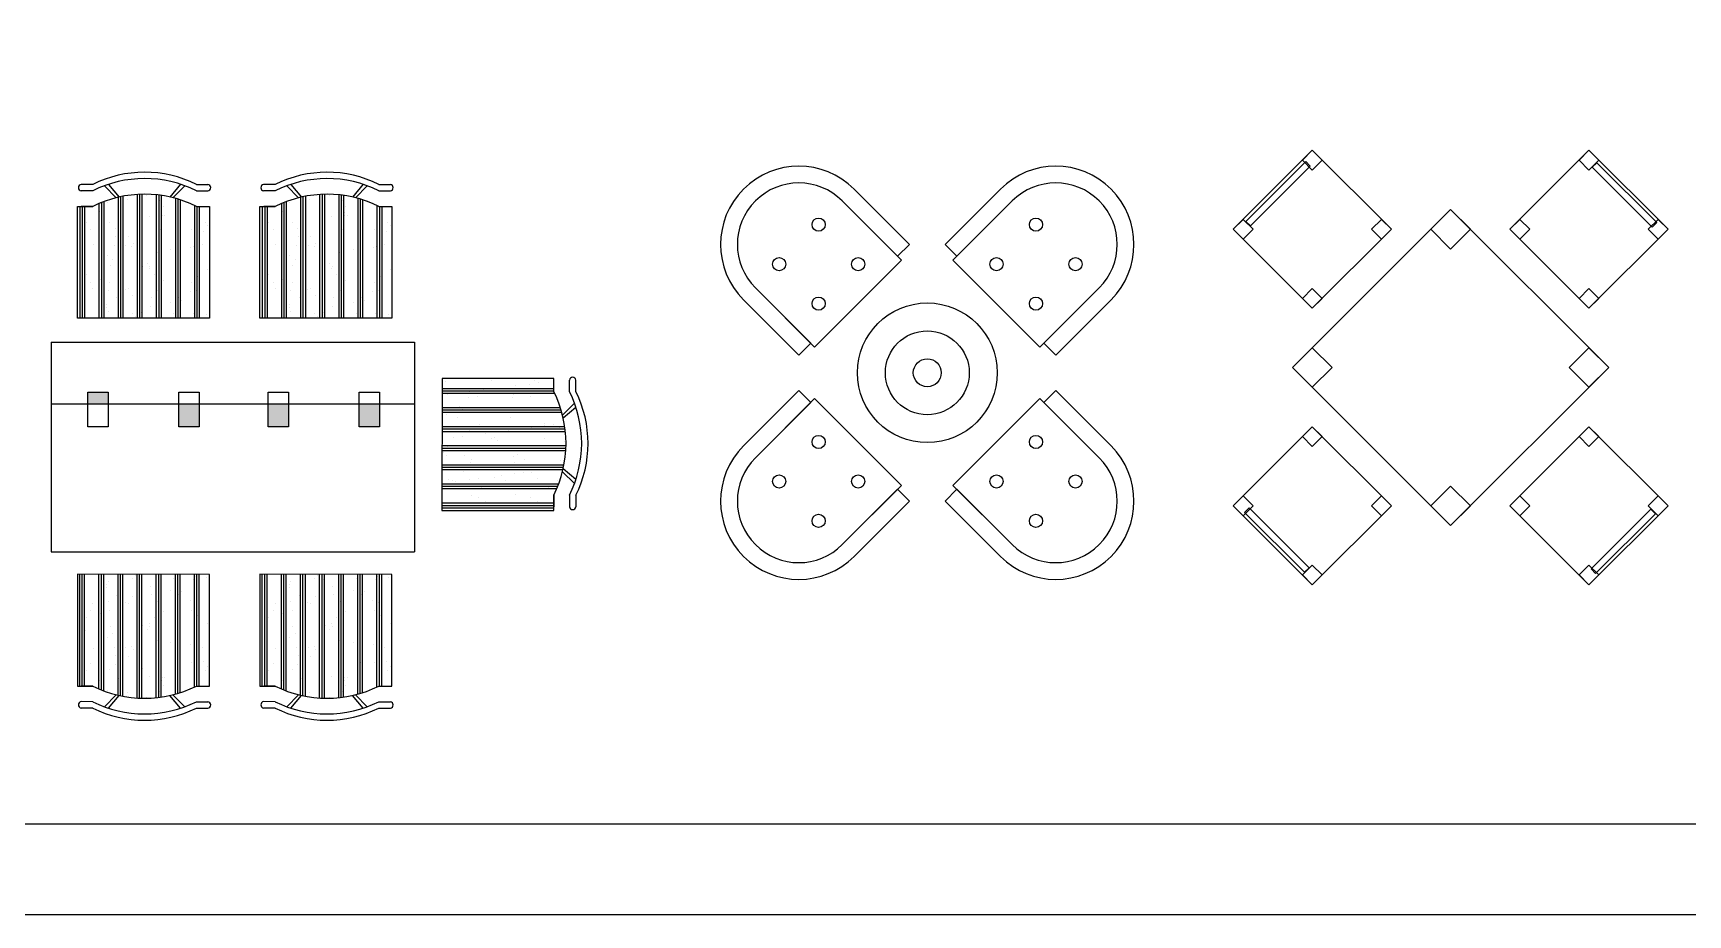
# Model space of a CAD drawing. Header units: inches. Extents: x 11.8 to 54.3, y 7.5 to 32.3.
# Drawn here: x 23.82 to 29.74, y 7.5 to 10.66 of the extents above; entities that cross this region are included whole.
import ezdxf

# ---------------------------------------------------------------- set-up
doc = ezdxf.new("R2010")
doc.units = ezdxf.units.IN
doc.header["$MEASUREMENT"] = 0
for name, color, linetype in [('02', 2, 'Continuous'), ('4', 4, 'Continuous'), ('8', 8, 'Continuous'), ('kadrbm', 4, 'Continuous')]:
    doc.layers.add(name, color=color, linetype=linetype)

# ---------------------------------------------------------------- blocks, each defined once
blk = doc.blocks.new('kadrbm')
at = {"layer": 'kadrbm', "color": 4}
blk.add_lwpolyline([(0, 0), (0, 24.7972), (21, 24.7972), (21, 0), (0, 0)], close=True, dxfattribs=at)
blk.add_lwpolyline([(20.6631, 0.3257), (20.6631, 24.4603), (0.3369, 24.4603), (0.3369, 0.3257), (20.6631, 0.3257)], dxfattribs=at)

msp = doc.modelspace()

# ---------------------------------------------------------------- hatches: boundary and pattern name
at = {"layer": '8'}
h = msp.add_hatch(color=256, dxfattribs=at)
h.paths.add_polyline_path([(24.0166, 9.3729), (24.0166, 9.3296), (24.0894, 9.3296), (24.0894, 9.3729)])
h.paths.add_polyline_path([(24.3427, 9.2481), (24.4154, 9.2481), (24.4154, 9.3296), (24.3427, 9.3296)])
h.paths.add_polyline_path([(24.662, 9.2481), (24.7347, 9.2481), (24.7347, 9.3296), (24.662, 9.3296)])
h.paths.add_polyline_path([(24.988, 9.2481), (25.0607, 9.2481), (25.0607, 9.3296), (24.988, 9.3296)])

# ---------------------------------------------------------------- linework, layer by layer
at = {"layer": '02'}
for p, q in [((28.3742, 10.1984, 0.7), (28.1599, 9.9841, 0.7)), ((28.398, 10.2387), (28.3626, 10.2033)), ((28.3626, 10.2033), (28.398, 10.1679)), ((28.3906, 10.1821, 0.7), (28.3742, 10.1984, 0.7)), ((28.4333, 10.2033), (28.398, 10.2387)), ((28.398, 10.1679), (28.4333, 10.2033)), ((29.3879, 10.2387), (29.3526, 10.2033)), ((29.3526, 10.2033), (29.3879, 10.1679)), ((29.4233, 10.2033), (29.3879, 10.2387)), ((29.3879, 10.1679), (29.4233, 10.2033)), ((29.4162, 10.1939, 0.7), (29.3998, 10.1776, 0.7)), ((29.6305, 9.9795, 0.7), (29.4162, 10.1939, 0.7)), ((28.1762, 9.9677, 0.7), (28.3906, 10.1821, 0.7)), ((29.3998, 10.1776, 0.7), (29.6142, 9.9632, 0.7)), ((24.1248, 10.0702), (24.1248, 9.6374)), ((24.1333, 10.0721), (24.1333, 9.6374)), ((24.1419, 10.0738), (24.1419, 9.6374)), ((24.1931, 10.0803), (24.1931, 9.6374)), ((24.2017, 10.0808), (24.2017, 9.6374)), ((24.2102, 10.0811), (24.2102, 9.6374)), ((24.2266, 10.0769), (24.2266, 10.0769)), ((24.2615, 10.0791), (24.2615, 9.6375)), ((24.27, 10.0781), (24.27, 9.6375)), ((24.2786, 10.077), (24.2786, 9.6375)), ((24.3299, 10.0663), (24.3299, 9.6375)), ((24.7777, 10.0702), (24.7777, 9.6374)), ((24.7862, 10.0721), (24.7862, 9.6374)), ((24.7948, 10.0738), (24.7948, 9.6374)), ((24.846, 10.0803), (24.846, 9.6374)), ((24.8546, 10.0808), (24.8546, 9.6374)), ((24.8631, 10.0811), (24.8631, 9.6374)), ((24.8795, 10.0769), (24.8795, 10.0769)), ((24.9144, 10.0791), (24.9144, 9.6375)), ((24.9229, 10.0781), (24.9229, 9.6375)), ((24.9315, 10.077), (24.9315, 9.6375)), ((24.9828, 10.0663), (24.9828, 9.6375)), ((23.9794, 9.6373), (23.9791, 10.0373)), ((23.9791, 10.0373), (24.034, 10.0373)), ((23.988, 10.0373), (23.988, 9.6373)), ((24.034, 10.0373), (23.9928, 10.0373)), ((23.9966, 10.0373), (23.9966, 9.6373)), ((24.0051, 10.0373), (24.0051, 9.6373)), ((24.0564, 10.0477), (24.0564, 9.6373)), ((24.0598, 10.019), (24.0598, 10.019)), ((24.0649, 10.0512), (24.0649, 9.6374)), ((24.0735, 10.0546), (24.0735, 9.6374)), ((24.0856, 10.0515), (24.0856, 10.0515)), ((24.127, 10.0118), (24.127, 10.0118)), ((24.1335, 10.061), (24.1335, 10.061)), ((24.1581, 10.0612), (24.1581, 10.0612)), ((24.2746, 10.0574), (24.2746, 10.0574)), ((24.2817, 10.0167), (24.2817, 10.0167)), ((24.2869, 10.0367), (24.2869, 10.0367)), ((24.3301, 10.0457), (24.3301, 10.0457)), ((24.3384, 10.0638), (24.3384, 9.6375)), ((24.347, 10.0612), (24.347, 9.6375)), ((24.3982, 10.0408), (24.3982, 9.6376)), ((24.4049, 10.0375), (24.4461, 10.0376)), ((24.4049, 10.0375), (24.4516, 10.0376)), ((24.4068, 10.0375), (24.4068, 9.6376)), ((24.4153, 10.0375), (24.4153, 9.6376)), ((24.4516, 10.0376), (24.4519, 9.6376)), ((24.6323, 9.6373), (24.632, 10.0373)), ((24.632, 10.0373), (24.6869, 10.0373)), ((24.6409, 10.0373), (24.6409, 9.6373)), ((24.6869, 10.0373), (24.6457, 10.0373)), ((24.6495, 10.0373), (24.6495, 9.6373)), ((24.658, 10.0373), (24.658, 9.6373)), ((24.7093, 10.0477), (24.7093, 9.6373)), ((24.7127, 10.019), (24.7127, 10.019)), ((24.7178, 10.0512), (24.7178, 9.6374)), ((24.7264, 10.0546), (24.7264, 9.6374)), ((24.7385, 10.0515), (24.7385, 10.0515)), ((24.7799, 10.0118), (24.7799, 10.0118)), ((24.7864, 10.061), (24.7864, 10.061)), ((24.811, 10.0612), (24.811, 10.0612)), ((24.9275, 10.0574), (24.9275, 10.0574)), ((24.9346, 10.0167), (24.9346, 10.0167)), ((24.9398, 10.0367), (24.9398, 10.0367)), ((24.983, 10.0457), (24.983, 10.0457)), ((24.9913, 10.0638), (24.9913, 9.6375)), ((24.9999, 10.0612), (24.9999, 9.6375)), ((25.0511, 10.0408), (25.0511, 9.6376)), ((25.0578, 10.0375), (25.099, 10.0376)), ((25.0578, 10.0375), (25.1045, 10.0376)), ((25.0597, 10.0375), (25.0597, 9.6376)), ((25.0682, 10.0375), (25.0682, 9.6376)), ((25.1045, 10.0376), (25.1048, 9.6376)), ((26.9142, 9.8592), (26.7162, 10.0572)), ((26.9284, 9.8451, 0.25), (26.7162, 10.0572, 0.25)), ((27.1122, 9.8451, 0.25), (27.3244, 10.0572, 0.25)), ((27.1264, 9.8592), (27.3244, 10.0572)), ((28.8929, 10.0265), (28.8222, 9.9558)), ((28.9637, 9.9558), (28.8929, 10.0265)), ((24.0105, 9.9805), (24.0105, 9.9805)), ((24.0268, 9.955), (24.0268, 9.955)), ((24.0955, 9.9796), (24.0955, 9.9796)), ((24.115, 9.9588), (24.115, 9.9588)), ((24.1252, 9.9477), (24.1252, 9.9477)), ((24.212, 9.9758), (24.212, 9.9758)), ((24.2371, 10.0027), (24.2371, 10.0027)), ((24.2763, 9.9561), (24.2763, 9.9561)), ((24.2828, 10.0053), (24.2828, 10.0053)), ((24.292, 10.0055), (24.292, 10.0055)), ((24.3286, 9.972), (24.3286, 9.972)), ((24.3402, 9.9529), (24.3402, 9.9529)), ((24.3886, 9.9538), (24.3886, 9.9538)), ((24.4321, 9.9495), (24.4321, 9.9495)), ((24.4362, 9.981), (24.4362, 9.981)), ((24.4452, 9.9682), (24.4452, 9.9682)), ((24.6634, 9.9805), (24.6634, 9.9805)), ((24.6797, 9.955), (24.6797, 9.955)), ((24.7484, 9.9796), (24.7484, 9.9796)), ((24.7679, 9.9588), (24.7679, 9.9588)), ((24.7781, 9.9477), (24.7781, 9.9477)), ((24.8649, 9.9758), (24.8649, 9.9758)), ((24.89, 10.0027), (24.89, 10.0027)), ((24.9292, 9.9561), (24.9292, 9.9561)), ((24.9357, 10.0053), (24.9357, 10.0053)), ((24.9449, 10.0055), (24.9449, 10.0055)), ((24.9815, 9.972), (24.9815, 9.972)), ((24.9931, 9.9529), (24.9931, 9.9529)), ((25.0415, 9.9538), (25.0415, 9.9538)), ((25.085, 9.9495), (25.085, 9.9495)), ((25.0891, 9.981), (25.0891, 9.981)), ((25.0981, 9.9682), (25.0981, 9.9682)), ((28.1505, 9.9912), (28.1151, 9.9558)), ((28.1151, 9.9558), (28.1505, 9.9205)), ((28.1858, 9.9558), (28.1505, 9.9912)), ((28.1505, 9.9205), (28.1858, 9.9558)), ((28.1599, 9.9841, 0.7), (28.1762, 9.9677, 0.7)), ((28.6455, 9.9912), (28.6101, 9.9558)), ((28.6101, 9.9558), (28.6455, 9.9205)), ((28.6808, 9.9558), (28.6455, 9.9912)), ((28.6455, 9.9205), (28.6808, 9.9558)), ((28.8222, 9.9558), (28.8929, 9.8851)), ((28.8929, 9.8851), (28.9637, 9.9558)), ((29.1404, 9.9912), (29.1051, 9.9558)), ((29.1051, 9.9558), (29.1404, 9.9205)), ((29.1758, 9.9558), (29.1404, 9.9912)), ((29.1404, 9.9205), (29.1758, 9.9558)), ((29.6354, 9.9912), (29.6001, 9.9558)), ((29.6001, 9.9558), (29.6354, 9.9205)), ((29.6142, 9.9632, 0.7), (29.6305, 9.9795, 0.7)), ((29.6708, 9.9558), (29.6354, 9.9912)), ((29.6354, 9.9205), (29.6708, 9.9558)), ((24.0356, 9.9016), (24.0356, 9.9016)), ((24.112, 9.8982), (24.112, 9.8982)), ((24.1162, 9.9297), (24.1162, 9.9297)), ((24.1522, 9.8978), (24.1522, 9.8978)), ((24.162, 9.9316), (24.162, 9.9316)), ((24.1735, 9.895), (24.1735, 9.895)), ((24.1783, 9.9061), (24.1783, 9.9061)), ((24.2688, 9.894), (24.2688, 9.894)), ((24.3853, 9.8902), (24.3853, 9.8902)), ((24.3954, 9.8927), (24.3954, 9.8927)), ((24.4256, 9.9003), (24.4256, 9.9003)), ((24.6885, 9.9016), (24.6885, 9.9016)), ((24.7649, 9.8982), (24.7649, 9.8982)), ((24.7691, 9.9297), (24.7691, 9.9297)), ((24.8051, 9.8978), (24.8051, 9.8978)), ((24.8149, 9.9316), (24.8149, 9.9316)), ((24.8264, 9.895), (24.8264, 9.895)), ((24.8312, 9.9061), (24.8312, 9.9061)), ((24.9217, 9.894), (24.9217, 9.894)), ((25.0382, 9.8902), (25.0382, 9.8902)), ((25.0483, 9.8927), (25.0483, 9.8927)), ((25.0785, 9.9003), (25.0785, 9.9003)), ((24.0067, 9.8372), (24.0067, 9.8372)), ((24.0853, 9.8631), (24.0853, 9.8631)), ((24.1056, 9.849), (24.1056, 9.849)), ((24.2286, 9.8348), (24.2286, 9.8348)), ((24.2613, 9.8424), (24.2613, 9.8424)), ((24.2655, 9.8739), (24.2655, 9.8739)), ((24.3135, 9.8828), (24.3135, 9.8828)), ((24.3298, 9.8573), (24.3298, 9.8573)), ((24.4056, 9.8815), (24.4056, 9.8815)), ((24.6596, 9.8372), (24.6596, 9.8372)), ((24.7382, 9.8631), (24.7382, 9.8631)), ((24.7585, 9.849), (24.7585, 9.849)), ((24.8815, 9.8348), (24.8815, 9.8348)), ((24.9142, 9.8424), (24.9142, 9.8424)), ((24.9184, 9.8739), (24.9184, 9.8739)), ((24.9664, 9.8828), (24.9664, 9.8828)), ((24.9827, 9.8573), (24.9827, 9.8573)), ((25.0585, 9.8815), (25.0585, 9.8815)), ((23.9796, 9.8287), (23.9796, 9.8287)), ((24.0102, 9.7921), (24.0102, 9.7921)), ((24.0619, 9.7769), (24.0619, 9.7769)), ((24.0962, 9.8248), (24.0962, 9.8248)), ((24.2128, 9.821), (24.2128, 9.821)), ((24.2368, 9.8143), (24.2368, 9.8143)), ((24.2389, 9.8237), (24.2389, 9.8237)), ((24.2549, 9.7932), (24.2549, 9.7932)), ((24.2871, 9.771), (24.2871, 9.771)), ((24.3293, 9.8172), (24.3293, 9.8172)), ((24.4106, 9.7866), (24.4106, 9.7866)), ((24.4148, 9.8181), (24.4148, 9.8181)), ((24.4459, 9.8134), (24.4459, 9.8134)), ((24.6325, 9.8287), (24.6325, 9.8287)), ((24.6631, 9.7921), (24.6631, 9.7921)), ((24.7148, 9.7769), (24.7148, 9.7769)), ((24.7491, 9.8248), (24.7491, 9.8248)), ((24.8657, 9.821), (24.8657, 9.821)), ((24.8897, 9.8143), (24.8897, 9.8143)), ((24.8918, 9.8237), (24.8918, 9.8237)), ((24.9078, 9.7932), (24.9078, 9.7932)), ((24.94, 9.771), (24.94, 9.771)), ((24.9822, 9.8172), (24.9822, 9.8172)), ((25.0635, 9.7866), (25.0635, 9.7866)), ((25.0677, 9.8181), (25.0677, 9.8181)), ((25.0988, 9.8134), (25.0988, 9.8134)), ((24.0264, 9.7666), (24.0264, 9.7666)), ((24.0336, 9.7432), (24.0336, 9.7432)), ((24.0721, 9.7658), (24.0721, 9.7658)), ((24.0906, 9.7353), (24.0906, 9.7353)), ((24.0947, 9.7668), (24.0947, 9.7668)), ((24.1204, 9.7132), (24.1204, 9.7132)), ((24.1502, 9.7394), (24.1502, 9.7394)), ((24.1617, 9.7432), (24.1617, 9.7432)), ((24.1779, 9.7177), (24.1779, 9.7177)), ((24.244, 9.711), (24.244, 9.711)), ((24.2667, 9.7356), (24.2667, 9.7356)), ((24.3423, 9.7108), (24.3423, 9.7108)), ((24.3833, 9.7318), (24.3833, 9.7318)), ((24.3883, 9.7654), (24.3883, 9.7654)), ((24.4042, 9.7374), (24.4042, 9.7374)), ((24.6793, 9.7666), (24.6793, 9.7666)), ((24.6865, 9.7432), (24.6865, 9.7432)), ((24.725, 9.7658), (24.725, 9.7658)), ((24.7435, 9.7353), (24.7435, 9.7353)), ((24.7476, 9.7668), (24.7476, 9.7668)), ((24.7733, 9.7132), (24.7733, 9.7132)), ((24.8031, 9.7394), (24.8031, 9.7394)), ((24.8146, 9.7432), (24.8146, 9.7432)), ((24.8308, 9.7177), (24.8308, 9.7177)), ((24.8969, 9.711), (24.8969, 9.711)), ((24.9196, 9.7356), (24.9196, 9.7356)), ((24.9952, 9.7108), (24.9952, 9.7108)), ((25.0362, 9.7318), (25.0362, 9.7318)), ((25.0412, 9.7654), (25.0412, 9.7654)), ((25.0571, 9.7374), (25.0571, 9.7374)), ((26.6031, 9.5481), (26.4051, 9.7461)), ((26.6172, 9.5339, 0.25), (26.4051, 9.7461, 0.25)), ((27.4233, 9.5339, 0.25), (27.6355, 9.7461, 0.25)), ((27.4375, 9.5481), (27.6355, 9.7461)), ((28.398, 9.7437), (28.3626, 9.7083)), ((28.4333, 9.7083), (28.398, 9.7437)), ((29.3879, 9.7437), (29.3526, 9.7083)), ((29.4233, 9.7083), (29.3879, 9.7437)), ((24.0841, 9.6861), (24.0841, 9.6861)), ((24.0849, 9.6747), (24.0849, 9.6747)), ((24.0903, 9.6614), (24.0903, 9.6614)), ((24.1755, 9.6529), (24.1755, 9.6529)), ((24.2069, 9.6576), (24.2069, 9.6576)), ((24.2399, 9.6795), (24.2399, 9.6795)), ((24.3132, 9.6944), (24.3132, 9.6944)), ((24.3235, 9.6538), (24.3235, 9.6538)), ((24.3294, 9.6689), (24.3294, 9.6689)), ((24.3525, 9.6997), (24.3525, 9.6997)), ((24.3933, 9.6553), (24.3933, 9.6553)), ((24.737, 9.6861), (24.737, 9.6861)), ((24.7378, 9.6747), (24.7378, 9.6747)), ((24.7432, 9.6614), (24.7432, 9.6614)), ((24.8284, 9.6529), (24.8284, 9.6529)), ((24.8598, 9.6576), (24.8598, 9.6576)), ((24.8928, 9.6795), (24.8928, 9.6795)), ((24.9661, 9.6944), (24.9661, 9.6944)), ((24.9764, 9.6538), (24.9764, 9.6538)), ((24.9823, 9.6689), (24.9823, 9.6689)), ((25.0054, 9.6997), (25.0054, 9.6997)), ((25.0462, 9.6553), (25.0462, 9.6553)), ((28.3626, 9.7083), (28.398, 9.673)), ((28.398, 9.673), (28.4333, 9.7083)), ((29.3526, 9.7083), (29.3879, 9.673)), ((29.3879, 9.673), (29.4233, 9.7083)), ((24.4519, 9.6376), (23.9794, 9.6373)), ((24.1858, 9.6418), (24.1858, 9.6418)), ((24.4007, 9.647), (24.4007, 9.647)), ((24.44, 9.65), (24.44, 9.65)), ((25.1048, 9.6376), (24.6323, 9.6373)), ((24.8387, 9.6418), (24.8387, 9.6418)), ((25.0536, 9.647), (25.0536, 9.647)), ((25.0929, 9.65), (25.0929, 9.65)), ((28.398, 9.5316), (28.3273, 9.4608)), ((28.4687, 9.4608), (28.398, 9.5316)), ((29.3879, 9.5316), (29.3172, 9.4608)), ((29.4586, 9.4608), (29.3879, 9.5316)), ((25.284, 9.4216), (25.2837, 8.9492)), ((25.684, 9.4213), (25.284, 9.4216)), ((25.4598, 9.4157), (25.4598, 9.4157)), ((25.6146, 9.4149), (25.6146, 9.4149)), ((25.684, 9.3746), (25.684, 9.4213)), ((25.684, 9.3746), (25.684, 9.4159)), ((28.3273, 9.4608), (28.398, 9.3901)), ((28.398, 9.3901), (28.4687, 9.4608)), ((29.3172, 9.4608), (29.3879, 9.3901)), ((29.3879, 9.3901), (29.4586, 9.4608)), ((25.684, 9.3851), (25.284, 9.3851)), ((25.684, 9.3765), (25.284, 9.3765)), ((25.6872, 9.368), (25.284, 9.368)), ((25.2934, 9.3705), (25.2934, 9.3705)), ((25.2964, 9.4098), (25.2964, 9.4098)), ((25.3017, 9.3631), (25.3017, 9.3631)), ((25.3839, 9.3739), (25.3839, 9.3739)), ((25.4118, 9.358), (25.4118, 9.358)), ((25.433, 9.3804), (25.433, 9.3804)), ((25.4645, 9.3845), (25.4645, 9.3845)), ((25.5279, 9.3753), (25.5279, 9.3753)), ((25.5391, 9.3651), (25.5391, 9.3651)), ((25.5467, 9.3953), (25.5467, 9.3953)), ((25.5959, 9.4018), (25.5959, 9.4018)), ((25.6002, 9.3583), (25.6002, 9.3583)), ((25.6274, 9.406), (25.6274, 9.406)), ((25.7127, 9.2996), (25.2839, 9.2996)), ((25.7076, 9.3167), (25.284, 9.3167)), ((25.7102, 9.3081), (25.284, 9.3081)), ((25.3153, 9.2992), (25.3153, 9.2992)), ((25.3461, 9.3222), (25.3461, 9.3222)), ((25.3572, 9.312), (25.3572, 9.312)), ((25.3782, 9.3531), (25.3782, 9.3531)), ((25.4636, 9.2991), (25.4636, 9.2991)), ((25.5037, 9.2995), (25.5037, 9.2995)), ((25.5366, 9.3551), (25.5366, 9.3551)), ((25.5993, 9.3099), (25.5993, 9.3099)), ((25.6184, 9.2983), (25.6184, 9.2983)), ((25.6921, 9.2998), (25.6921, 9.2998)), ((26.6172, 9.3501, 0.25), (26.4051, 9.138, 0.25)), ((26.6031, 9.3359), (26.4051, 9.138)), ((27.4233, 9.3501, 0.25), (27.6355, 9.138, 0.25)), ((27.4375, 9.3359), (27.6355, 9.138)), ((25.7234, 9.2483), (25.2839, 9.2483)), ((25.7245, 9.2398), (25.2839, 9.2398)), ((25.3002, 9.2932), (25.3002, 9.2932)), ((25.3408, 9.2829), (25.3408, 9.2829)), ((25.4174, 9.2568), (25.4174, 9.2568)), ((25.5292, 9.2832), (25.5292, 9.2832)), ((25.5404, 9.2385), (25.5404, 9.2385)), ((25.6025, 9.246), (25.6025, 9.246)), ((25.6517, 9.2525), (25.6517, 9.2525)), ((25.6519, 9.2617), (25.6519, 9.2617)), ((25.6631, 9.2515), (25.6631, 9.2515)), ((25.6832, 9.2567), (25.6832, 9.2567)), ((25.7038, 9.2444), (25.7038, 9.2444)), ((28.398, 9.2487), (28.3626, 9.2134)), ((28.4333, 9.2134), (28.398, 9.2487)), ((29.3879, 9.2487), (29.3526, 9.2134)), ((29.4233, 9.2134), (29.3879, 9.2487)), ((25.7255, 9.2312), (25.2839, 9.2312)), ((25.7275, 9.18), (25.2839, 9.18)), ((25.326, 9.2096), (25.326, 9.2096)), ((25.3575, 9.2138), (25.3575, 9.2138)), ((25.382, 9.2365), (25.382, 9.2365)), ((25.4396, 9.2246), (25.4396, 9.2246)), ((25.4607, 9.2065), (25.4607, 9.2065)), ((25.4675, 9.1825), (25.4675, 9.1825)), ((25.4701, 9.2086), (25.4701, 9.2086)), ((25.4812, 9.1984), (25.4812, 9.1984)), ((25.4888, 9.2311), (25.4888, 9.2311)), ((25.5203, 9.2352), (25.5203, 9.2352)), ((25.6222, 9.1818), (25.6222, 9.1818)), ((25.6491, 9.2069), (25.6491, 9.2069)), ((25.7233, 9.1963), (25.7233, 9.1963)), ((28.3626, 9.2134), (28.398, 9.178)), ((28.398, 9.178), (28.4333, 9.2134)), ((29.3526, 9.2134), (29.3879, 9.178)), ((29.3879, 9.178), (29.4233, 9.2134)), ((25.7272, 9.1714), (25.2839, 9.1714)), ((25.7267, 9.1629), (25.2839, 9.1629)), ((25.2882, 9.1555), (25.2882, 9.1555)), ((25.2994, 9.1453), (25.2994, 9.1453)), ((25.304, 9.1766), (25.304, 9.1766)), ((25.3641, 9.1477), (25.3641, 9.1477)), ((25.3859, 9.1199), (25.3859, 9.1199)), ((25.3897, 9.1314), (25.3897, 9.1314)), ((25.5414, 9.1432), (25.5414, 9.1432)), ((25.5442, 9.1219), (25.5442, 9.1219)), ((25.5525, 9.148), (25.5525, 9.148)), ((25.5781, 9.1317), (25.5781, 9.1317)), ((25.7076, 9.1278), (25.7076, 9.1278)), ((25.7202, 9.1116), (25.2838, 9.1116)), ((25.7185, 9.1031), (25.2838, 9.1031)), ((25.7166, 9.0945), (25.2838, 9.0945)), ((25.3079, 9.0601), (25.3079, 9.0601)), ((25.3596, 9.0901), (25.3596, 9.0901)), ((25.3817, 9.0603), (25.3817, 9.0603)), ((25.4132, 9.0645), (25.4132, 9.0645)), ((25.4713, 9.0659), (25.4713, 9.0659)), ((25.4954, 9.0753), (25.4954, 9.0753)), ((25.5446, 9.0818), (25.5446, 9.0818)), ((25.5761, 9.0859), (25.5761, 9.0859)), ((25.5941, 9.095), (25.5941, 9.095)), ((25.6052, 9.0848), (25.6052, 9.0848)), ((25.626, 9.0652), (25.626, 9.0652)), ((25.6583, 9.0967), (25.6583, 9.0967)), ((25.7075, 9.1032), (25.7075, 9.1032)), ((25.701, 9.0432), (25.2838, 9.0432)), ((25.6977, 9.0347), (25.2838, 9.0347)), ((25.6941, 9.0261), (25.2838, 9.0261)), ((25.3212, 9.0547), (25.3212, 9.0547)), ((25.3326, 9.0539), (25.3326, 9.0539)), ((25.3897, 9.0033), (25.3897, 9.0033)), ((25.4122, 9.0419), (25.4122, 9.0419)), ((25.4234, 9.0317), (25.4234, 9.0317)), ((25.5096, 9.055), (25.5096, 9.055)), ((25.548, 9.0054), (25.548, 9.0054)), ((25.6654, 9.0296), (25.6654, 9.0296)), ((25.6837, 8.9489), (25.6837, 9.0037)), ((25.6837, 9.0037), (25.6837, 8.9625)), ((25.698, 9.0554), (25.698, 9.0554)), ((26.9284, 9.039, 0.25), (26.7162, 8.8268, 0.25)), ((26.9142, 9.0248), (26.7162, 8.8268)), ((27.1122, 9.039, 0.25), (27.3244, 8.8268, 0.25)), ((27.1264, 9.0248), (27.3244, 8.8268)), ((28.1505, 9.0012), (28.1151, 8.9659)), ((28.1858, 8.9659), (28.1505, 9.0012)), ((28.6455, 9.0012), (28.6101, 8.9659)), ((28.6808, 8.9659), (28.6455, 9.0012)), ((28.8929, 9.0366), (28.8222, 8.9659)), ((28.9637, 8.9659), (28.8929, 9.0366)), ((29.1404, 9.0012), (29.1051, 8.9659)), ((29.1758, 8.9659), (29.1404, 9.0012)), ((29.6354, 9.0012), (29.6001, 8.9659)), ((29.6708, 8.9659), (29.6354, 9.0012)), ((25.6837, 8.9749), (25.2837, 8.9749)), ((25.6837, 8.9663), (25.2837, 8.9663)), ((25.6837, 8.9578), (25.2837, 8.9578)), ((25.2837, 8.9492), (25.6837, 8.9489)), ((25.413, 8.9962), (25.413, 8.9962)), ((25.4385, 8.9799), (25.4385, 8.9799)), ((25.4751, 8.9494), (25.4751, 8.9494)), ((25.4836, 8.9765), (25.4836, 8.9765)), ((25.6014, 8.9965), (25.6014, 8.9965)), ((25.6269, 8.9802), (25.6269, 8.9802)), ((28.1151, 8.9659), (28.1505, 8.9305)), ((28.1505, 8.9305), (28.1858, 8.9659)), ((28.1717, 8.9585, 0.7), (28.1554, 8.9421, 0.7)), ((28.1554, 8.9421, 0.7), (28.3697, 8.7278, 0.7)), ((28.3861, 8.7441, 0.7), (28.1717, 8.9585, 0.7)), ((28.6101, 8.9659), (28.6455, 8.9305)), ((28.6455, 8.9305), (28.6808, 8.9659)), ((28.8222, 8.9659), (28.8929, 8.8952)), ((28.8929, 8.8952), (28.9637, 8.9659)), ((29.1051, 8.9659), (29.1404, 8.9305)), ((29.1404, 8.9305), (29.1758, 8.9659)), ((29.6097, 8.954, 0.7), (29.3953, 8.7396, 0.7)), ((29.6001, 8.9659), (29.6354, 8.9305)), ((29.626, 8.9376, 0.7), (29.6097, 8.954, 0.7)), ((29.6354, 8.9305), (29.6708, 8.9659)), ((29.4117, 8.7233, 0.7), (29.626, 8.9376, 0.7)), ((23.9794, 8.7207), (23.9791, 8.3207)), ((24.4519, 8.7204), (23.9794, 8.7207)), ((23.988, 8.3207), (23.988, 8.7207)), ((23.9966, 8.3207), (23.9966, 8.7207)), ((24.0051, 8.3207), (24.0051, 8.7207)), ((24.0564, 8.3103), (24.0564, 8.7207)), ((24.0649, 8.3068), (24.0649, 8.7206)), ((24.0735, 8.3034), (24.0735, 8.7206)), ((24.1248, 8.2878), (24.1248, 8.7206)), ((24.1333, 8.2859), (24.1333, 8.7206)), ((24.1419, 8.2842), (24.1419, 8.7206)), ((24.1755, 8.7051), (24.1755, 8.7051)), ((24.1858, 8.7162), (24.1858, 8.7162)), ((24.1931, 8.2777), (24.1931, 8.7206)), ((24.2017, 8.2772), (24.2017, 8.7206)), ((24.2102, 8.2769), (24.2102, 8.7206)), ((24.2615, 8.2789), (24.2615, 8.7205)), ((24.27, 8.2799), (24.27, 8.7205)), ((24.2786, 8.281), (24.2786, 8.7205)), ((24.3299, 8.2917), (24.3299, 8.7205)), ((24.3384, 8.2942), (24.3384, 8.7205)), ((24.347, 8.2968), (24.347, 8.7205)), ((24.3982, 8.3172), (24.3982, 8.7204)), ((24.4007, 8.711), (24.4007, 8.711)), ((24.4068, 8.3205), (24.4068, 8.7204)), ((24.4153, 8.3205), (24.4153, 8.7204)), ((24.44, 8.708), (24.44, 8.708)), ((24.4516, 8.3204), (24.4519, 8.7204)), ((24.6323, 8.7207), (24.632, 8.3207)), ((25.1048, 8.7204), (24.6323, 8.7207)), ((24.6409, 8.3207), (24.6409, 8.7207)), ((24.6495, 8.3207), (24.6495, 8.7207)), ((24.658, 8.3207), (24.658, 8.7207)), ((24.7093, 8.3103), (24.7093, 8.7207)), ((24.7178, 8.3068), (24.7178, 8.7206)), ((24.7264, 8.3034), (24.7264, 8.7206)), ((24.7777, 8.2878), (24.7777, 8.7206)), ((24.7862, 8.2859), (24.7862, 8.7206)), ((24.7948, 8.2842), (24.7948, 8.7206)), ((24.8284, 8.7051), (24.8284, 8.7051)), ((24.8387, 8.7162), (24.8387, 8.7162)), ((24.846, 8.2777), (24.846, 8.7206)), ((24.8546, 8.2772), (24.8546, 8.7206)), ((24.8631, 8.2769), (24.8631, 8.7206)), ((24.9144, 8.2789), (24.9144, 8.7205)), ((24.9229, 8.2799), (24.9229, 8.7205)), ((24.9315, 8.281), (24.9315, 8.7205)), ((24.9828, 8.2917), (24.9828, 8.7205)), ((24.9913, 8.2942), (24.9913, 8.7205)), ((24.9999, 8.2968), (24.9999, 8.7205)), ((25.0511, 8.3172), (25.0511, 8.7204)), ((25.0536, 8.711), (25.0536, 8.711)), ((25.0597, 8.3205), (25.0597, 8.7204)), ((25.0682, 8.3205), (25.0682, 8.7204)), ((25.0929, 8.708), (25.0929, 8.708)), ((25.1045, 8.3204), (25.1048, 8.7204)), ((28.398, 8.7537), (28.3626, 8.7184)), ((28.3626, 8.7184), (28.398, 8.683)), ((28.3697, 8.7278, 0.7), (28.3861, 8.7441, 0.7)), ((28.4333, 8.7184), (28.398, 8.7537)), ((28.398, 8.683), (28.4333, 8.7184)), ((29.3879, 8.7537), (29.3526, 8.7184)), ((29.3526, 8.7184), (29.3879, 8.683)), ((29.4233, 8.7184), (29.3879, 8.7537)), ((29.3879, 8.683), (29.4233, 8.7184)), ((29.3953, 8.7396, 0.7), (29.4117, 8.7233, 0.7)), ((24.0841, 8.6719), (24.0841, 8.6719)), ((24.0849, 8.6833), (24.0849, 8.6833)), ((24.0903, 8.6966), (24.0903, 8.6966)), ((24.2069, 8.7004), (24.2069, 8.7004)), ((24.2399, 8.6785), (24.2399, 8.6785)), ((24.244, 8.647), (24.244, 8.647)), ((24.3132, 8.6636), (24.3132, 8.6636)), ((24.3235, 8.7042), (24.3235, 8.7042)), ((24.3294, 8.6891), (24.3294, 8.6891)), ((24.3423, 8.6472), (24.3423, 8.6472)), ((24.3525, 8.6583), (24.3525, 8.6583)), ((24.3933, 8.7027), (24.3933, 8.7027)), ((24.737, 8.6719), (24.737, 8.6719)), ((24.7378, 8.6833), (24.7378, 8.6833)), ((24.7432, 8.6966), (24.7432, 8.6966)), ((24.8598, 8.7004), (24.8598, 8.7004)), ((24.8928, 8.6785), (24.8928, 8.6785)), ((24.8969, 8.647), (24.8969, 8.647)), ((24.9661, 8.6636), (24.9661, 8.6636)), ((24.9764, 8.7042), (24.9764, 8.7042)), ((24.9823, 8.6891), (24.9823, 8.6891)), ((24.9952, 8.6472), (24.9952, 8.6472)), ((25.0054, 8.6583), (25.0054, 8.6583)), ((25.0462, 8.7027), (25.0462, 8.7027)), ((24.0264, 8.5914), (24.0264, 8.5914)), ((24.0336, 8.6147), (24.0336, 8.6147)), ((24.0721, 8.5922), (24.0721, 8.5922)), ((24.0906, 8.6227), (24.0906, 8.6227)), ((24.0947, 8.5912), (24.0947, 8.5912)), ((24.1204, 8.6448), (24.1204, 8.6448)), ((24.1502, 8.6186), (24.1502, 8.6186)), ((24.1617, 8.6148), (24.1617, 8.6148)), ((24.1779, 8.6403), (24.1779, 8.6403)), ((24.2667, 8.6224), (24.2667, 8.6224)), ((24.2871, 8.587), (24.2871, 8.587)), ((24.3833, 8.6262), (24.3833, 8.6262)), ((24.3883, 8.5926), (24.3883, 8.5926)), ((24.4042, 8.6206), (24.4042, 8.6206)), ((24.6793, 8.5914), (24.6793, 8.5914)), ((24.6865, 8.6147), (24.6865, 8.6147)), ((24.725, 8.5922), (24.725, 8.5922)), ((24.7435, 8.6227), (24.7435, 8.6227)), ((24.7476, 8.5912), (24.7476, 8.5912)), ((24.7733, 8.6448), (24.7733, 8.6448)), ((24.8031, 8.6186), (24.8031, 8.6186)), ((24.8146, 8.6148), (24.8146, 8.6148)), ((24.8308, 8.6403), (24.8308, 8.6403)), ((24.9196, 8.6224), (24.9196, 8.6224)), ((24.94, 8.587), (24.94, 8.587)), ((25.0362, 8.6262), (25.0362, 8.6262)), ((25.0412, 8.5926), (25.0412, 8.5926)), ((25.0571, 8.6206), (25.0571, 8.6206)), ((23.9796, 8.5293), (23.9796, 8.5293)), ((24.0102, 8.5659), (24.0102, 8.5659)), ((24.0619, 8.5811), (24.0619, 8.5811)), ((24.0962, 8.5332), (24.0962, 8.5332)), ((24.2128, 8.537), (24.2128, 8.537)), ((24.2368, 8.5437), (24.2368, 8.5437)), ((24.2389, 8.5343), (24.2389, 8.5343)), ((24.2549, 8.5648), (24.2549, 8.5648)), ((24.3293, 8.5408), (24.3293, 8.5408)), ((24.4106, 8.5714), (24.4106, 8.5714)), ((24.4148, 8.5399), (24.4148, 8.5399)), ((24.4459, 8.5446), (24.4459, 8.5446)), ((24.6325, 8.5293), (24.6325, 8.5293)), ((24.6631, 8.5659), (24.6631, 8.5659)), ((24.7148, 8.5811), (24.7148, 8.5811)), ((24.7491, 8.5332), (24.7491, 8.5332)), ((24.8657, 8.537), (24.8657, 8.537)), ((24.8897, 8.5437), (24.8897, 8.5437)), ((24.8918, 8.5343), (24.8918, 8.5343)), ((24.9078, 8.5648), (24.9078, 8.5648)), ((24.9822, 8.5408), (24.9822, 8.5408)), ((25.0635, 8.5714), (25.0635, 8.5714)), ((25.0677, 8.5399), (25.0677, 8.5399)), ((25.0988, 8.5446), (25.0988, 8.5446)), ((24.0067, 8.5208), (24.0067, 8.5208)), ((24.0853, 8.4949), (24.0853, 8.4949)), ((24.1056, 8.509), (24.1056, 8.509)), ((24.2286, 8.5232), (24.2286, 8.5232)), ((24.2613, 8.5156), (24.2613, 8.5156)), ((24.2655, 8.4841), (24.2655, 8.4841)), ((24.3135, 8.4752), (24.3135, 8.4752)), ((24.3298, 8.5007), (24.3298, 8.5007)), ((24.3853, 8.4678), (24.3853, 8.4678)), ((24.4056, 8.4765), (24.4056, 8.4765)), ((24.6596, 8.5208), (24.6596, 8.5208)), ((24.7382, 8.4949), (24.7382, 8.4949)), ((24.7585, 8.509), (24.7585, 8.509)), ((24.8815, 8.5232), (24.8815, 8.5232)), ((24.9142, 8.5156), (24.9142, 8.5156)), ((24.9184, 8.4841), (24.9184, 8.4841)), ((24.9664, 8.4752), (24.9664, 8.4752)), ((24.9827, 8.5007), (24.9827, 8.5007)), ((25.0382, 8.4678), (25.0382, 8.4678)), ((25.0585, 8.4765), (25.0585, 8.4765)), ((24.0356, 8.4564), (24.0356, 8.4564)), ((24.112, 8.4598), (24.112, 8.4598)), ((24.1162, 8.4283), (24.1162, 8.4283)), ((24.1252, 8.4103), (24.1252, 8.4103)), ((24.1522, 8.4602), (24.1522, 8.4602)), ((24.162, 8.4264), (24.162, 8.4264)), ((24.1735, 8.463), (24.1735, 8.463)), ((24.1783, 8.4519), (24.1783, 8.4519)), ((24.2688, 8.464), (24.2688, 8.464)), ((24.3954, 8.4653), (24.3954, 8.4653)), ((24.4256, 8.4577), (24.4256, 8.4577)), ((24.4321, 8.4085), (24.4321, 8.4085)), ((24.6885, 8.4564), (24.6885, 8.4564)), ((24.7649, 8.4598), (24.7649, 8.4598)), ((24.7691, 8.4283), (24.7691, 8.4283)), ((24.7781, 8.4103), (24.7781, 8.4103)), ((24.8051, 8.4602), (24.8051, 8.4602)), ((24.8149, 8.4264), (24.8149, 8.4264)), ((24.8264, 8.463), (24.8264, 8.463)), ((24.8312, 8.4519), (24.8312, 8.4519)), ((24.9217, 8.464), (24.9217, 8.464)), ((25.0483, 8.4653), (25.0483, 8.4653)), ((25.0785, 8.4577), (25.0785, 8.4577)), ((25.085, 8.4085), (25.085, 8.4085)), ((24.0105, 8.3775), (24.0105, 8.3775)), ((24.0268, 8.403), (24.0268, 8.403)), ((24.0955, 8.3784), (24.0955, 8.3784)), ((24.115, 8.3992), (24.115, 8.3992)), ((24.212, 8.3822), (24.212, 8.3822)), ((24.2371, 8.3553), (24.2371, 8.3553)), ((24.2763, 8.4019), (24.2763, 8.4019)), ((24.2828, 8.3527), (24.2828, 8.3527)), ((24.292, 8.3525), (24.292, 8.3525)), ((24.3286, 8.386), (24.3286, 8.386)), ((24.3402, 8.4051), (24.3402, 8.4051)), ((24.3886, 8.4042), (24.3886, 8.4042)), ((24.4362, 8.377), (24.4362, 8.377)), ((24.4452, 8.3898), (24.4452, 8.3898)), ((24.6634, 8.3775), (24.6634, 8.3775)), ((24.6797, 8.403), (24.6797, 8.403)), ((24.7484, 8.3784), (24.7484, 8.3784)), ((24.7679, 8.3992), (24.7679, 8.3992)), ((24.8649, 8.3822), (24.8649, 8.3822)), ((24.89, 8.3553), (24.89, 8.3553)), ((24.9292, 8.4019), (24.9292, 8.4019)), ((24.9357, 8.3527), (24.9357, 8.3527)), ((24.9449, 8.3525), (24.9449, 8.3525)), ((24.9815, 8.386), (24.9815, 8.386)), ((24.9931, 8.4051), (24.9931, 8.4051)), ((25.0415, 8.4042), (25.0415, 8.4042)), ((25.0891, 8.377), (25.0891, 8.377)), ((25.0981, 8.3898), (25.0981, 8.3898)), ((23.9791, 8.3207), (24.034, 8.3207)), ((24.034, 8.3207), (23.9928, 8.3207)), ((24.0598, 8.339), (24.0598, 8.339)), ((24.0856, 8.3064), (24.0856, 8.3064)), ((24.127, 8.3462), (24.127, 8.3462)), ((24.1335, 8.297), (24.1335, 8.297)), ((24.1581, 8.2968), (24.1581, 8.2968)), ((24.2746, 8.3006), (24.2746, 8.3006)), ((24.2817, 8.3413), (24.2817, 8.3413)), ((24.2869, 8.3213), (24.2869, 8.3213)), ((24.3301, 8.3123), (24.3301, 8.3123)), ((24.4049, 8.3205), (24.4461, 8.3204)), ((24.4049, 8.3205), (24.4516, 8.3204)), ((24.632, 8.3207), (24.6869, 8.3207)), ((24.6869, 8.3207), (24.6457, 8.3207)), ((24.7127, 8.339), (24.7127, 8.339)), ((24.7385, 8.3064), (24.7385, 8.3064)), ((24.7799, 8.3462), (24.7799, 8.3462)), ((24.7864, 8.297), (24.7864, 8.297)), ((24.811, 8.2968), (24.811, 8.2968)), ((24.9275, 8.3006), (24.9275, 8.3006)), ((24.9346, 8.3413), (24.9346, 8.3413)), ((24.9398, 8.3213), (24.9398, 8.3213)), ((24.983, 8.3123), (24.983, 8.3123)), ((25.0578, 8.3205), (25.1045, 8.3204)), ((25.0578, 8.3205), (25.099, 8.3204)), ((24.2266, 8.2811), (24.2266, 8.2811)), ((24.8795, 8.2811), (24.8795, 8.2811))]:
    msp.add_line(p, q, dxfattribs=at)
for points in [[(24.0894, 9.3729), (24.0894, 9.2481), (24.0166, 9.2481), (24.0166, 9.3729)], [(24.4154, 9.3729), (24.4154, 9.2481), (24.3427, 9.2481), (24.3427, 9.3729)], [(24.7347, 9.3729), (24.7347, 9.2481), (24.662, 9.2481), (24.662, 9.3729)], [(25.0607, 9.3729), (25.0607, 9.2481), (24.988, 9.2481), (24.988, 9.3729)]]:
    msp.add_lwpolyline(points, close=True, dxfattribs=at)
for centre, radius in [((26.6314, 9.9723, 0.4), 0.0236), ((27.4092, 9.9723, 0.4), 0.0236), ((26.49, 9.8309, 0.4), 0.0236), ((26.7728, 9.8309, 0.4), 0.0236), ((27.2678, 9.8309, 0.4), 0.0236), ((27.5506, 9.8309, 0.4), 0.0236), ((26.6314, 9.6895, 0.4), 0.0236), ((27.4092, 9.6895, 0.4), 0.0236), ((27.0203, 9.442), 0.15), ((27.0203, 9.442, 0.07), 0.05), ((26.6314, 9.1945, 0.4), 0.0236), ((27.4092, 9.1945, 0.4), 0.0236), ((26.49, 9.0531, 0.4), 0.0236), ((26.7728, 9.0531, 0.4), 0.0236), ((27.2678, 9.0531, 0.4), 0.0236), ((27.5506, 9.0531, 0.4), 0.0236), ((26.6314, 8.9117, 0.4), 0.0236), ((27.4092, 8.9117, 0.4), 0.0236)]:
    msp.add_circle(centre, radius, dxfattribs=at)
for centre, radius, start, end in [((24.2197, 9.6664), 0.4148, 63.47981, 116.5947), ((24.8726, 9.6664), 0.4148, 63.47981, 116.5947), ((26.5607, 9.9016), 0.22, 45, 225), ((26.5607, 9.9016, 0.25), 0.22, 45, 225), ((27.4799, 9.9016, 0.25), 0.22, 315, 135), ((27.4799, 9.9016), 0.22, 315, 135), ((25.3128, 9.1894), 0.4148, 333.4053, 26.52019), ((26.5607, 8.9824, 0.25), 0.22, 135, 315), ((26.5607, 8.9824), 0.22, 135, 315), ((27.4799, 8.9824, 0.25), 0.22, 225, 45), ((27.4799, 8.9824), 0.22, 225, 45), ((24.2197, 8.6916), 0.4148, 243.4053, 296.52019), ((24.8726, 8.6916), 0.4148, 243.4053, 296.52019)]:
    msp.add_arc(centre, radius, start, end, dxfattribs=at)
for points in [[(28.3742, 10.1984, 0.92), (28.1599, 9.9841, 0.92), (28.1762, 9.9677, 0.92), (28.3906, 10.1821, 0.92)], [(28.398, 10.2387, 0.9), (28.3626, 10.2033, 0.9), (28.398, 10.1679, 0.9), (28.4333, 10.2033, 0.9)], [(29.4233, 10.2033, 0.9), (29.3879, 10.2387, 0.9), (29.3526, 10.2033, 0.9), (29.3879, 10.1679, 0.9)], [(29.6305, 9.9795, 0.92), (29.4162, 10.1939, 0.92), (29.3998, 10.1776, 0.92), (29.6142, 9.9632, 0.92)], [(28.8929, 10.0265, 0.7), (28.8222, 9.9558, 0.7), (28.8929, 9.8851, 0.7), (28.9637, 9.9558, 0.7)], [(28.1505, 9.9912, 0.9), (28.1151, 9.9558, 0.9), (28.1505, 9.9205, 0.9), (28.1858, 9.9558, 0.9)], [(28.6455, 9.9912, 0.4), (28.6101, 9.9558, 0.4), (28.6455, 9.9205, 0.4), (28.6808, 9.9558, 0.4)], [(29.1758, 9.9558, 0.4), (29.1404, 9.9912, 0.4), (29.1051, 9.9558, 0.4), (29.1404, 9.9205, 0.4)], [(29.6708, 9.9558, 0.9), (29.6354, 9.9912, 0.9), (29.6001, 9.9558, 0.9), (29.6354, 9.9205, 0.9)], [(28.398, 9.7437, 0.4), (28.3626, 9.7083, 0.4), (28.398, 9.673, 0.4), (28.4333, 9.7083, 0.4)], [(29.4233, 9.7083, 0.4), (29.3879, 9.7437, 0.4), (29.3526, 9.7083, 0.4), (29.3879, 9.673, 0.4)], [(28.398, 9.5316, 0.7), (28.3273, 9.4608, 0.7), (28.398, 9.3901, 0.7), (28.4687, 9.4608, 0.7)], [(29.3879, 9.5316, 0.7), (29.3172, 9.4608, 0.7), (29.3879, 9.3901, 0.7), (29.4586, 9.4608, 0.7)], [(28.3626, 9.2134, 0.4), (28.398, 9.178, 0.4), (28.4333, 9.2134, 0.4), (28.398, 9.2487, 0.4)], [(29.3879, 9.178, 0.4), (29.4233, 9.2134, 0.4), (29.3879, 9.2487, 0.4), (29.3526, 9.2134, 0.4)], [(28.1151, 8.9659, 0.9), (28.1505, 8.9305, 0.9), (28.1858, 8.9659, 0.9), (28.1505, 9.0012, 0.9)], [(28.6101, 8.9659, 0.4), (28.6455, 8.9305, 0.4), (28.6808, 8.9659, 0.4), (28.6455, 9.0012, 0.4)], [(28.8929, 9.0366, 0.7), (28.8222, 8.9659, 0.7), (28.8929, 8.8952, 0.7), (28.9637, 8.9659, 0.7)], [(29.1404, 8.9305, 0.4), (29.1758, 8.9659, 0.4), (29.1404, 9.0012, 0.4), (29.1051, 8.9659, 0.4)], [(29.6354, 8.9305, 0.9), (29.6708, 8.9659, 0.9), (29.6354, 9.0012, 0.9), (29.6001, 8.9659, 0.9)], [(28.1554, 8.9421, 0.92), (28.3697, 8.7278, 0.92), (28.3861, 8.7441, 0.92), (28.1717, 8.9585, 0.92)], [(29.4117, 8.7233, 0.92), (29.626, 8.9376, 0.92), (29.6097, 8.954, 0.92), (29.3953, 8.7396, 0.92)], [(28.3626, 8.7184, 0.9), (28.398, 8.683, 0.9), (28.4333, 8.7184, 0.9), (28.398, 8.7537, 0.9)], [(29.3879, 8.683, 0.9), (29.4233, 8.7184, 0.9), (29.3879, 8.7537, 0.9), (29.3526, 8.7184, 0.9)]]:
    msp.add_3dface(points, dxfattribs=at)
at = {"layer": '4'}
for p, q in [((28.398, 10.2387, 0.4), (28.1151, 9.9558, 0.4)), ((28.6808, 9.9558, 0.4), (28.398, 10.2387, 0.4)), ((24.0339, 10.1162), (23.9927, 10.1161)), ((24.0339, 10.0934), (23.9927, 10.0933)), ((24.0757, 10.1115), (24.1178, 10.0685)), ((24.0903, 10.1166), (24.1286, 10.0711)), ((24.3485, 10.1167), (24.3103, 10.0712)), ((24.3631, 10.1117), (24.321, 10.0686)), ((24.4049, 10.1164), (24.4461, 10.1164)), ((24.4049, 10.0936), (24.4461, 10.0936)), ((24.6868, 10.1162), (24.6456, 10.1161)), ((24.6868, 10.0934), (24.6456, 10.0933)), ((24.7286, 10.1115), (24.7707, 10.0685)), ((24.7432, 10.1166), (24.7815, 10.0711)), ((25.0014, 10.1167), (24.9632, 10.0712)), ((25.016, 10.1117), (24.9739, 10.0686)), ((25.0578, 10.1164), (25.099, 10.1164)), ((25.0578, 10.0936), (25.099, 10.0936)), ((26.9567, 9.9016), (26.7587, 10.0996)), ((27.0839, 9.9016), (27.2819, 10.0996)), ((28.8929, 10.0265, 0.7), (28.3273, 9.4608, 0.7)), ((29.4586, 9.4608, 0.7), (28.8929, 10.0265, 0.7)), ((28.1151, 9.9558, 0.4), (28.398, 9.673, 0.4)), ((28.398, 9.673, 0.4), (28.6808, 9.9558, 0.4)), ((29.1051, 9.9558, 0.4), (29.3879, 9.673, 0.4)), ((29.3879, 9.673, 0.4), (29.6708, 9.9558, 0.4)), ((26.9142, 9.8592), (26.9567, 9.9016)), ((27.0839, 9.9016), (27.1264, 9.8592)), ((26.6172, 9.5339, 0.25), (26.9284, 9.8451, 0.25)), ((27.1122, 9.8451, 0.25), (27.4233, 9.5339, 0.25)), ((26.5607, 9.5056), (26.3627, 9.7036)), ((27.4799, 9.5056), (27.6779, 9.7036)), ((23.8851, 9.5512), (23.8851, 8.8012)), ((23.8851, 9.5512), (25.1851, 9.5512)), ((25.1851, 9.5512), (25.1851, 8.8012)), ((26.5607, 9.5056), (26.6031, 9.5481)), ((27.4375, 9.5481), (27.4799, 9.5056)), ((25.74, 9.3746), (25.7401, 9.4158)), ((25.7628, 9.3746), (25.7628, 9.4158)), ((28.3273, 9.4608, 0.7), (28.8929, 8.8952, 0.7)), ((28.8929, 8.8952, 0.7), (29.4586, 9.4608, 0.7)), ((26.5607, 9.3784), (26.3627, 9.1804)), ((26.6031, 9.3359), (26.5607, 9.3784)), ((27.4799, 9.3784), (27.4375, 9.3359)), ((27.4799, 9.3784), (27.6779, 9.1804)), ((25.1851, 9.3296), (23.8851, 9.3296)), ((25.7581, 9.3328), (25.715, 9.2908)), ((25.7632, 9.3182), (25.7176, 9.28)), ((26.9284, 9.039, 0.25), (26.6172, 9.3501, 0.25)), ((27.4233, 9.3501, 0.25), (27.1122, 9.039, 0.25)), ((25.7579, 9.0455), (25.7149, 9.0876)), ((25.763, 9.06), (25.7175, 9.0983)), ((25.7398, 9.0037), (25.7398, 8.9625)), ((25.7626, 9.0037), (25.7625, 8.9625)), ((26.9567, 8.9824), (26.9142, 9.0248)), ((27.1264, 9.0248), (27.0839, 8.9824)), ((26.9567, 8.9824), (26.7587, 8.7844)), ((27.0839, 8.9824), (27.2819, 8.7844)), ((23.8851, 8.8012), (25.1851, 8.8012)), ((24.0339, 8.2646), (23.9927, 8.2647)), ((24.0339, 8.2418), (23.9927, 8.2419)), ((24.0757, 8.2465), (24.1178, 8.2895)), ((24.0903, 8.2414), (24.1286, 8.2869)), ((24.3485, 8.2413), (24.3103, 8.2868)), ((24.3631, 8.2463), (24.321, 8.2894)), ((24.4049, 8.2644), (24.4461, 8.2644)), ((24.4049, 8.2416), (24.4461, 8.2416)), ((24.6868, 8.2646), (24.6456, 8.2647)), ((24.6868, 8.2418), (24.6456, 8.2419)), ((24.7286, 8.2465), (24.7707, 8.2895)), ((24.7432, 8.2414), (24.7815, 8.2869)), ((25.0014, 8.2413), (24.9632, 8.2868)), ((25.016, 8.2463), (24.9739, 8.2894)), ((25.0578, 8.2644), (25.099, 8.2644)), ((25.0578, 8.2416), (25.099, 8.2416))]:
    msp.add_line(p, q, dxfattribs=at)
msp.add_circle((27.0203, 9.442, 0.5), 0.25, dxfattribs=at)
for centre, radius, start, end in [((24.2196, 9.7452), 0.4148, 63.47981, 116.5947), ((24.2196, 9.7225), 0.4148, 63.47981, 116.5947), ((24.8725, 9.7452), 0.4148, 63.47981, 116.5947), ((24.8725, 9.7225), 0.4148, 63.47981, 116.5947), ((26.5607, 9.9016), 0.28, 45, 225), ((27.4799, 9.9016), 0.28, 315, 135), ((23.9941, 10.1047), 0.0115, 96.78983, 263.28468), ((24.4447, 10.105), 0.0115, 276.78983, 83.28468), ((24.647, 10.1047), 0.0115, 96.78983, 263.28468), ((25.0976, 10.105), 0.0115, 276.78983, 83.28468), ((25.7514, 9.4145), 0.0115, 6.71532, 173.21017), ((25.3689, 9.1894), 0.4148, 333.4053, 26.52019), ((25.3917, 9.1894), 0.4148, 333.4053, 26.52019), ((26.5607, 8.9824), 0.28, 135, 315), ((27.4799, 8.9824), 0.28, 225, 45), ((25.7512, 8.9638), 0.0115, 186.71532, 353.21017), ((23.9941, 8.2533), 0.0115, 96.71532, 263.21017), ((24.2196, 8.6355), 0.4148, 243.4053, 296.52019), ((24.2196, 8.6128), 0.4148, 243.4053, 296.52019), ((24.4447, 8.253), 0.0115, 276.71532, 83.21017), ((24.647, 8.2533), 0.0115, 96.71532, 263.21017), ((24.8725, 8.6355), 0.4148, 243.4053, 296.52019), ((24.8725, 8.6128), 0.4148, 243.4053, 296.52019), ((25.0976, 8.253), 0.0115, 276.71532, 83.21017)]:
    msp.add_arc(centre, radius, start, end, dxfattribs=at)
for points in [[(29.6708, 9.9558, 0.45), (29.3879, 10.2387, 0.45), (29.1051, 9.9558, 0.45), (29.3879, 9.673, 0.45)], [(28.1151, 8.9659, 0.45), (28.398, 8.683, 0.45), (28.6808, 8.9659, 0.45), (28.398, 9.2487, 0.45)], [(29.3879, 8.683, 0.45), (29.6708, 8.9659, 0.45), (29.3879, 9.2487, 0.45), (29.1051, 8.9659, 0.45)]]:
    msp.add_3dface(points, dxfattribs=at)

# ---------------------------------------------------------------- block references
at = {"layer": 'kadrbm'}
msp.add_blockref('kadrbm', (11.8092, 7.5012), dxfattribs=at)

doc.saveas('drawing.dxf')
